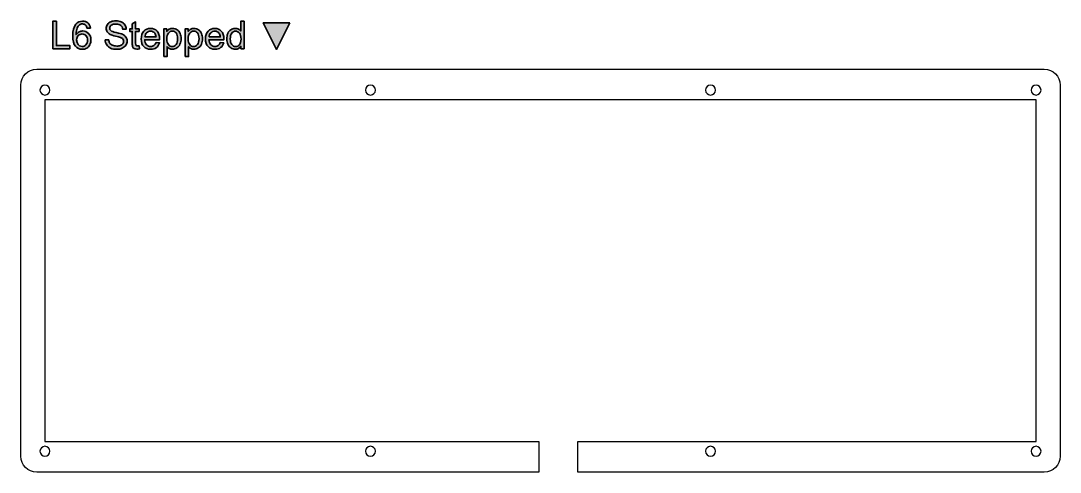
# Model space of a CAD drawing. Header units: millimetres. Extents: x 798 to 1122, y 477 to 618.
import ezdxf

# ---------------------------------------------------------------- set-up
doc = ezdxf.new("R2010")
doc.units = ezdxf.units.MM
doc.header["$MEASUREMENT"] = 0

# ---------------------------------------------------------------- blocks, each defined once
blk = doc.blocks.new('block 2')
at = {"color": 7, "lineweight": 25, "true_color": 0xffffff}
blk.add_open_spline([(798.01, 482.22), (798.01, 479.45), (800.25, 477.22), (803.01, 477.22), (803.01, 477.22), (959.5, 477.22), (959.5, 477.22), (959.5, 477.22), (959.5, 486.74), (959.5, 486.74), (959.5, 486.74), (805.54, 486.74), (805.54, 486.74), (805.54, 486.74), (805.54, 593.26), (805.54, 593.26), (805.54, 593.26), (1114.46, 593.26), (1114.46, 593.26), (1114.46, 593.26), (1114.46, 486.74), (1114.46, 486.74), (1114.46, 486.74), (971.61, 486.74), (971.61, 486.74), (971.61, 486.74), (971.61, 477.22), (971.61, 477.22), (971.61, 477.22), (1116.99, 477.22), (1116.99, 477.22), (1119.75, 477.22), (1121.99, 479.45), (1121.99, 482.22), (1121.99, 482.22), (1121.99, 597.78), (1121.99, 597.78), (1121.99, 600.55), (1119.75, 602.78), (1116.99, 602.78), (1116.99, 602.78), (803.01, 602.78), (803.01, 602.78), (800.25, 602.78), (798.01, 600.55), (798.01, 597.78), (798.01, 597.78), (798.01, 482.22), (798.01, 482.22)], degree=3, knots=[0, 0, 0, 0, 1, 1, 1, 2, 2, 2, 3, 3, 3, 4, 4, 4, 5, 5, 5, 6, 6, 6, 7, 7, 7, 8, 8, 8, 9, 9, 9, 10, 10, 10, 11, 11, 11, 12, 12, 12, 13, 13, 13, 14, 14, 14, 15, 15, 15, 16, 16, 16, 16], dxfattribs=at)
blk = doc.blocks.new('block 3')
at = {"color": 7, "lineweight": 25, "true_color": 0xffffff}
blk.add_open_spline([(905.46, 483.74), (905.46, 484.6), (906.15, 485.29), (907.01, 485.29), (907.86, 485.29), (908.56, 484.6), (908.56, 483.74), (908.56, 482.88), (907.86, 482.19), (907.01, 482.19), (906.15, 482.19), (905.46, 482.88), (905.46, 483.74), (905.46, 483.74), (905.46, 483.74), (905.46, 483.74)], degree=3, knots=[0, 0, 0, 0, 1, 1, 1, 2, 2, 2, 3, 3, 3, 4, 4, 4, 5, 5, 5, 5], dxfattribs=at)
blk = doc.blocks.new('block 4')
at = {"color": 7, "lineweight": 25, "true_color": 0xffffff}
blk.add_open_spline([(1011.44, 596.26), (1011.44, 597.12), (1012.14, 597.81), (1012.99, 597.81), (1013.85, 597.81), (1014.54, 597.12), (1014.54, 596.26), (1014.54, 595.4), (1013.85, 594.71), (1012.99, 594.71), (1012.14, 594.71), (1011.44, 595.4), (1011.44, 596.26), (1011.44, 596.26), (1011.44, 596.26), (1011.44, 596.26)], degree=3, knots=[0, 0, 0, 0, 1, 1, 1, 2, 2, 2, 3, 3, 3, 4, 4, 4, 5, 5, 5, 5], dxfattribs=at)
blk = doc.blocks.new('block 5')
at = {"color": 7, "lineweight": 25, "true_color": 0xffffff}
blk.add_open_spline([(905.46, 596.26), (905.46, 597.12), (906.15, 597.81), (907.01, 597.81), (907.86, 597.81), (908.56, 597.12), (908.56, 596.26), (908.56, 595.4), (907.86, 594.71), (907.01, 594.71), (906.15, 594.71), (905.46, 595.4), (905.46, 596.26), (905.46, 596.26), (905.46, 596.26), (905.46, 596.26)], degree=3, knots=[0, 0, 0, 0, 1, 1, 1, 2, 2, 2, 3, 3, 3, 4, 4, 4, 5, 5, 5, 5], dxfattribs=at)
blk = doc.blocks.new('block 6')
at = {"color": 7, "lineweight": 25, "true_color": 0xffffff}
blk.add_open_spline([(1011.44, 483.74), (1011.44, 484.6), (1012.14, 485.29), (1012.99, 485.29), (1013.85, 485.29), (1014.54, 484.6), (1014.54, 483.74), (1014.54, 482.88), (1013.85, 482.19), (1012.99, 482.19), (1012.14, 482.19), (1011.44, 482.88), (1011.44, 483.74), (1011.44, 483.74), (1011.44, 483.74), (1011.44, 483.74)], degree=3, knots=[0, 0, 0, 0, 1, 1, 1, 2, 2, 2, 3, 3, 3, 4, 4, 4, 5, 5, 5, 5], dxfattribs=at)
blk = doc.blocks.new('block 7')
at = {"color": 7, "lineweight": 25, "true_color": 0xffffff}
blk.add_open_spline([(803.99, 483.74), (803.99, 484.6), (804.68, 485.29), (805.54, 485.29), (806.39, 485.29), (807.09, 484.6), (807.09, 483.74), (807.09, 482.88), (806.39, 482.19), (805.54, 482.19), (804.68, 482.19), (803.99, 482.88), (803.99, 483.74), (803.99, 483.74), (803.99, 483.74), (803.99, 483.74)], degree=3, knots=[0, 0, 0, 0, 1, 1, 1, 2, 2, 2, 3, 3, 3, 4, 4, 4, 5, 5, 5, 5], dxfattribs=at)
blk = doc.blocks.new('block 8')
at = {"color": 7, "lineweight": 25, "true_color": 0xffffff}
blk.add_open_spline([(1112.91, 596.26), (1112.91, 597.12), (1113.61, 597.81), (1114.46, 597.81), (1115.32, 597.81), (1116.01, 597.12), (1116.01, 596.26), (1116.01, 595.4), (1115.32, 594.71), (1114.46, 594.71), (1113.61, 594.71), (1112.91, 595.4), (1112.91, 596.26), (1112.91, 596.26), (1112.91, 596.26), (1112.91, 596.26)], degree=3, knots=[0, 0, 0, 0, 1, 1, 1, 2, 2, 2, 3, 3, 3, 4, 4, 4, 5, 5, 5, 5], dxfattribs=at)
blk = doc.blocks.new('block 9')
at = {"color": 7, "lineweight": 25, "true_color": 0xffffff}
blk.add_open_spline([(803.99, 596.26), (803.99, 597.12), (804.68, 597.81), (805.54, 597.81), (806.39, 597.81), (807.09, 597.12), (807.09, 596.26), (807.09, 595.4), (806.39, 594.71), (805.54, 594.71), (804.68, 594.71), (803.99, 595.4), (803.99, 596.26), (803.99, 596.26), (803.99, 596.26), (803.99, 596.26)], degree=3, knots=[0, 0, 0, 0, 1, 1, 1, 2, 2, 2, 3, 3, 3, 4, 4, 4, 5, 5, 5, 5], dxfattribs=at)
blk = doc.blocks.new('block 10')
at = {"color": 7, "lineweight": 25, "true_color": 0xffffff}
blk.add_open_spline([(1112.91, 483.74), (1112.91, 484.6), (1113.61, 485.29), (1114.46, 485.29), (1115.32, 485.29), (1116.01, 484.6), (1116.01, 483.74), (1116.01, 482.88), (1115.32, 482.19), (1114.46, 482.19), (1113.61, 482.19), (1112.91, 482.88), (1112.91, 483.74), (1112.91, 483.74), (1112.91, 483.74), (1112.91, 483.74)], degree=3, knots=[0, 0, 0, 0, 1, 1, 1, 2, 2, 2, 3, 3, 3, 4, 4, 4, 5, 5, 5, 5], dxfattribs=at)
blk = doc.blocks.new('block 11')
at = {"true_color": 0xed1c24}
h = blk.add_hatch(color=240, dxfattribs=at)
h.dxf.hatch_style = 2
h.paths.add_polyline_path([(807.97, 609.11), (807.97, 617.7), (809.1, 617.7), (809.1, 610.12), (813.33, 610.12), (813.33, 609.11)])
h = blk.add_hatch(color=240, dxfattribs=at)
h.dxf.hatch_style = 2
edge = h.paths.add_edge_path()
edge.add_spline(control_points=[(819.73, 615.59), (819.73, 615.59), (818.68, 615.51), (818.68, 615.51), (818.59, 615.93), (818.46, 616.23), (818.28, 616.41), (818, 616.71), (817.65, 616.87), (817.23, 616.87), (816.89, 616.87), (816.6, 616.77), (816.34, 616.58), (816.01, 616.34), (815.75, 615.99), (815.56, 615.52), (815.37, 615.06), (815.27, 614.4), (815.26, 613.54), (815.51, 613.92), (815.82, 614.21), (816.19, 614.4), (816.56, 614.59), (816.94, 614.68), (817.35, 614.68), (818.05, 614.68), (818.65, 614.42), (819.14, 613.9), (819.64, 613.39), (819.88, 612.72), (819.88, 611.9), (819.88, 611.36), (819.77, 610.86), (819.53, 610.39), (819.3, 609.93), (818.98, 609.58), (818.58, 609.33), (818.17, 609.08), (817.71, 608.96), (817.19, 608.96), (816.31, 608.96), (815.6, 609.28), (815.04, 609.93), (814.49, 610.58), (814.21, 611.64), (814.21, 613.13), (814.21, 614.79), (814.52, 615.99), (815.13, 616.75), (815.67, 617.4), (816.39, 617.73), (817.29, 617.73), (817.97, 617.73), (818.52, 617.54), (818.95, 617.16), (819.39, 616.79), (819.65, 616.26), (819.73, 615.59)], knot_values=[0, 0, 0, 0, 1, 1, 1, 2, 2, 2, 3, 3, 3, 4, 4, 4, 5, 5, 5, 6, 6, 6, 7, 7, 7, 8, 8, 8, 9, 9, 9, 10, 10, 10, 11, 11, 11, 12, 12, 12, 13, 13, 13, 14, 14, 14, 15, 15, 15, 16, 16, 16, 17, 17, 17, 18, 18, 18, 19, 19, 19, 19], degree=3, periodic=1)
edge = h.paths.add_edge_path()
edge.add_spline(control_points=[(815.42, 611.89), (815.42, 611.53), (815.5, 611.18), (815.66, 610.85), (815.81, 610.52), (816.03, 610.26), (816.3, 610.09), (816.58, 609.92), (816.87, 609.83), (817.18, 609.83), (817.62, 609.83), (818, 610.01), (818.32, 610.37), (818.65, 610.73), (818.81, 611.21), (818.81, 611.83), (818.81, 612.43), (818.65, 612.89), (818.33, 613.24), (818.01, 613.58), (817.62, 613.75), (817.14, 613.75), (816.66, 613.75), (816.25, 613.58), (815.92, 613.24), (815.59, 612.89), (815.42, 612.45), (815.42, 611.89)], knot_values=[0, 0, 0, 0, 1, 1, 1, 2, 2, 2, 3, 3, 3, 4, 4, 4, 5, 5, 5, 6, 6, 6, 7, 7, 7, 8, 8, 8, 9, 9, 9, 9], degree=3, periodic=1)
h = blk.add_hatch(color=240, dxfattribs=at)
h.dxf.hatch_style = 2
edge = h.paths.add_edge_path()
edge.add_spline(control_points=[(824.31, 611.87), (824.31, 611.87), (825.38, 611.96), (825.38, 611.96), (825.43, 611.53), (825.55, 611.18), (825.73, 610.9), (825.92, 610.63), (826.21, 610.41), (826.6, 610.24), (826.99, 610.07), (827.43, 609.98), (827.92, 609.98), (828.35, 609.98), (828.73, 610.04), (829.06, 610.17), (829.4, 610.3), (829.64, 610.48), (829.81, 610.7), (829.97, 610.93), (830.05, 611.17), (830.05, 611.44), (830.05, 611.71), (829.97, 611.94), (829.81, 612.15), (829.66, 612.35), (829.4, 612.52), (829.04, 612.65), (828.81, 612.74), (828.3, 612.88), (827.51, 613.07), (826.72, 613.26), (826.17, 613.44), (825.85, 613.61), (825.44, 613.82), (825.14, 614.09), (824.94, 614.41), (824.74, 614.73), (824.64, 615.08), (824.64, 615.48), (824.64, 615.91), (824.76, 616.32), (825, 616.69), (825.25, 617.07), (825.61, 617.36), (826.08, 617.55), (826.56, 617.75), (827.08, 617.84), (827.66, 617.84), (828.3, 617.84), (828.86, 617.74), (829.34, 617.54), (829.83, 617.33), (830.2, 617.03), (830.47, 616.63), (830.73, 616.23), (830.87, 615.78), (830.89, 615.28), (830.89, 615.28), (829.8, 615.2), (829.8, 615.2), (829.74, 615.74), (829.54, 616.15), (829.2, 616.43), (828.86, 616.7), (828.37, 616.84), (827.71, 616.84), (827.02, 616.84), (826.52, 616.72), (826.2, 616.46), (825.89, 616.21), (825.73, 615.91), (825.73, 615.55), (825.73, 615.24), (825.84, 614.99), (826.06, 614.79), (826.28, 614.59), (826.85, 614.39), (827.78, 614.18), (828.7, 613.97), (829.34, 613.79), (829.68, 613.63), (830.18, 613.4), (830.55, 613.11), (830.79, 612.75), (831.03, 612.4), (831.15, 611.99), (831.15, 611.53), (831.15, 611.08), (831.01, 610.65), (830.75, 610.24), (830.49, 609.84), (830.11, 609.52), (829.62, 609.3), (829.13, 609.07), (828.58, 608.96), (827.97, 608.96), (827.19, 608.96), (826.54, 609.07), (826.02, 609.3), (825.49, 609.53), (825.08, 609.87), (824.78, 610.32), (824.48, 610.78), (824.32, 611.29), (824.31, 611.87)], knot_values=[0, 0, 0, 0, 1, 1, 1, 2, 2, 2, 3, 3, 3, 4, 4, 4, 5, 5, 5, 6, 6, 6, 7, 7, 7, 8, 8, 8, 9, 9, 9, 10, 10, 10, 11, 11, 11, 12, 12, 12, 13, 13, 13, 14, 14, 14, 15, 15, 15, 16, 16, 16, 17, 17, 17, 18, 18, 18, 19, 19, 19, 20, 20, 20, 21, 21, 21, 22, 22, 22, 23, 23, 23, 24, 24, 24, 25, 25, 25, 26, 26, 26, 27, 27, 27, 28, 28, 28, 29, 29, 29, 30, 30, 30, 31, 31, 31, 32, 32, 32, 33, 33, 33, 34, 34, 34, 35, 35, 35, 35], degree=3, periodic=1)
h = blk.add_hatch(color=240, dxfattribs=at)
h.dxf.hatch_style = 2
edge = h.paths.add_edge_path()
edge.add_spline(control_points=[(834.87, 610.05), (834.87, 610.05), (835.02, 609.12), (835.02, 609.12), (834.72, 609.06), (834.46, 609.03), (834.22, 609.03), (833.84, 609.03), (833.54, 609.09), (833.33, 609.21), (833.12, 609.33), (832.97, 609.49), (832.89, 609.68), (832.8, 609.88), (832.76, 610.3), (832.76, 610.93), (832.76, 610.93), (832.76, 614.51), (832.76, 614.51), (832.76, 614.51), (831.98, 614.51), (831.98, 614.51), (831.98, 614.51), (831.98, 615.33), (831.98, 615.33), (831.98, 615.33), (832.76, 615.33), (832.76, 615.33), (832.76, 615.33), (832.76, 616.87), (832.76, 616.87), (832.76, 616.87), (833.81, 617.5), (833.81, 617.5), (833.81, 617.5), (833.81, 615.33), (833.81, 615.33), (833.81, 615.33), (834.87, 615.33), (834.87, 615.33), (834.87, 615.33), (834.87, 614.51), (834.87, 614.51), (834.87, 614.51), (833.81, 614.51), (833.81, 614.51), (833.81, 614.51), (833.81, 610.87), (833.81, 610.87), (833.81, 610.57), (833.82, 610.38), (833.86, 610.29), (833.9, 610.21), (833.96, 610.14), (834.04, 610.09), (834.13, 610.04), (834.25, 610.01), (834.4, 610.01), (834.52, 610.01), (834.67, 610.02), (834.87, 610.05)], knot_values=[0, 0, 0, 0, 1, 1, 1, 2, 2, 2, 3, 3, 3, 4, 4, 4, 5, 5, 5, 6, 6, 6, 7, 7, 7, 8, 8, 8, 9, 9, 9, 10, 10, 10, 11, 11, 11, 12, 12, 12, 13, 13, 13, 14, 14, 14, 15, 15, 15, 16, 16, 16, 17, 17, 17, 18, 18, 18, 19, 19, 19, 20, 20, 20, 20], degree=3, periodic=1)
h = blk.add_hatch(color=240, dxfattribs=at)
h.dxf.hatch_style = 2
edge = h.paths.add_edge_path()
edge.add_spline(control_points=[(866.63, 609.11), (866.63, 609.11), (866.63, 609.89), (866.63, 609.89), (866.23, 609.28), (865.65, 608.97), (864.89, 608.97), (864.39, 608.97), (863.94, 609.1), (863.52, 609.38), (863.1, 609.65), (862.78, 610.03), (862.55, 610.52), (862.33, 611.01), (862.21, 611.58), (862.21, 612.21), (862.21, 612.83), (862.31, 613.4), (862.52, 613.9), (862.73, 614.41), (863.04, 614.8), (863.45, 615.07), (863.87, 615.34), (864.33, 615.47), (864.84, 615.47), (865.22, 615.47), (865.55, 615.39), (865.84, 615.23), (866.14, 615.08), (866.38, 614.87), (866.56, 614.62), (866.56, 614.62), (866.56, 617.7), (866.56, 617.7), (866.56, 617.7), (867.61, 617.7), (867.61, 617.7), (867.61, 617.7), (867.61, 609.11), (867.61, 609.11), (867.61, 609.11), (866.63, 609.11), (866.63, 609.11)], knot_values=[0, 0, 0, 0, 1, 1, 1, 2, 2, 2, 3, 3, 3, 4, 4, 4, 5, 5, 5, 6, 6, 6, 7, 7, 7, 8, 8, 8, 9, 9, 9, 10, 10, 10, 11, 11, 11, 12, 12, 12, 13, 13, 13, 14, 14, 14, 14], degree=3, periodic=1)
edge = h.paths.add_edge_path()
edge.add_spline(control_points=[(863.3, 612.21), (863.3, 611.42), (863.46, 610.82), (863.8, 610.43), (864.14, 610.03), (864.53, 609.83), (864.99, 609.83), (865.45, 609.83), (865.84, 610.02), (866.16, 610.4), (866.49, 610.78), (866.65, 611.35), (866.65, 612.12), (866.65, 612.98), (866.48, 613.6), (866.15, 614), (865.83, 614.4), (865.42, 614.6), (864.94, 614.6), (864.47, 614.6), (864.08, 614.41), (863.77, 614.02), (863.45, 613.64), (863.3, 613.04), (863.3, 612.21)], knot_values=[0, 0, 0, 0, 1, 1, 1, 2, 2, 2, 3, 3, 3, 4, 4, 4, 5, 5, 5, 6, 6, 6, 7, 7, 7, 8, 8, 8, 8], degree=3, periodic=1)
h = blk.add_hatch(color=240, dxfattribs=at)
h.dxf.hatch_style = 2
h.paths.add_polyline_path([(881.91, 617.24), (877.75, 608.93), (873.59, 617.24)])
h = blk.add_hatch(color=240, dxfattribs=at)
h.dxf.hatch_style = 2
edge = h.paths.add_edge_path()
edge.add_spline(control_points=[(840.16, 611.11), (840.16, 611.11), (841.25, 610.98), (841.25, 610.98), (841.07, 610.34), (840.76, 609.85), (840.29, 609.49), (839.83, 609.14), (839.23, 608.97), (838.51, 608.97), (837.6, 608.97), (836.88, 609.25), (836.35, 609.81), (835.81, 610.37), (835.55, 611.15), (835.55, 612.17), (835.55, 613.21), (835.81, 614.03), (836.35, 614.6), (836.89, 615.18), (837.59, 615.47), (838.45, 615.47), (839.28, 615.47), (839.96, 615.19), (840.49, 614.62), (841.02, 614.05), (841.28, 613.26), (841.28, 612.23), (841.28, 612.17), (841.28, 612.07), (841.28, 611.95), (841.28, 611.95), (836.64, 611.95), (836.64, 611.95), (836.67, 611.27), (836.87, 610.74), (837.22, 610.38), (837.56, 610.02), (838, 609.83), (838.52, 609.83), (838.9, 609.83), (839.23, 609.94), (839.51, 610.14), (839.78, 610.34), (840, 610.67), (840.16, 611.11)], knot_values=[0, 0, 0, 0, 1, 1, 1, 2, 2, 2, 3, 3, 3, 4, 4, 4, 5, 5, 5, 6, 6, 6, 7, 7, 7, 8, 8, 8, 9, 9, 9, 10, 10, 10, 11, 11, 11, 12, 12, 12, 13, 13, 13, 14, 14, 14, 15, 15, 15, 15], degree=3, periodic=1)
edge = h.paths.add_edge_path()
edge.add_spline(control_points=[(836.69, 612.82), (836.69, 612.82), (840.17, 612.82), (840.17, 612.82), (840.12, 613.34), (839.99, 613.73), (839.77, 613.99), (839.43, 614.4), (839, 614.6), (838.46, 614.6), (837.98, 614.6), (837.57, 614.44), (837.24, 614.12), (836.91, 613.79), (836.73, 613.36), (836.69, 612.82)], knot_values=[0, 0, 0, 0, 1, 1, 1, 2, 2, 2, 3, 3, 3, 4, 4, 4, 5, 5, 5, 5], degree=3, periodic=1)
h = blk.add_hatch(color=240, dxfattribs=at)
h.dxf.hatch_style = 2
edge = h.paths.add_edge_path()
edge.add_spline(control_points=[(842.57, 606.72), (842.57, 606.72), (842.57, 615.33), (842.57, 615.33), (842.57, 615.33), (843.53, 615.33), (843.53, 615.33), (843.53, 615.33), (843.53, 614.52), (843.53, 614.52), (843.76, 614.84), (844.01, 615.08), (844.3, 615.23), (844.58, 615.39), (844.93, 615.47), (845.34, 615.47), (845.87, 615.47), (846.34, 615.33), (846.74, 615.06), (847.15, 614.79), (847.46, 614.4), (847.66, 613.9), (847.87, 613.41), (847.97, 612.86), (847.97, 612.27), (847.97, 611.63), (847.86, 611.06), (847.63, 610.55), (847.4, 610.04), (847.07, 609.65), (846.63, 609.37), (846.2, 609.1), (845.74, 608.97), (845.26, 608.97), (844.91, 608.97), (844.59, 609.04), (844.31, 609.19), (844.03, 609.34), (843.81, 609.53), (843.63, 609.75), (843.63, 609.75), (843.63, 606.72), (843.63, 606.72), (843.63, 606.72), (842.57, 606.72), (842.57, 606.72)], knot_values=[0, 0, 0, 0, 1, 1, 1, 2, 2, 2, 3, 3, 3, 4, 4, 4, 5, 5, 5, 6, 6, 6, 7, 7, 7, 8, 8, 8, 9, 9, 9, 10, 10, 10, 11, 11, 11, 12, 12, 12, 13, 13, 13, 14, 14, 14, 15, 15, 15, 15], degree=3, periodic=1)
edge = h.paths.add_edge_path()
edge.add_spline(control_points=[(843.53, 612.18), (843.53, 611.38), (843.69, 610.79), (844.01, 610.41), (844.34, 610.03), (844.73, 609.83), (845.19, 609.83), (845.66, 609.83), (846.06, 610.03), (846.39, 610.43), (846.73, 610.83), (846.9, 611.44), (846.9, 612.27), (846.9, 613.06), (846.73, 613.66), (846.41, 614.05), (846.08, 614.45), (845.69, 614.64), (845.24, 614.64), (844.79, 614.64), (844.39, 614.43), (844.04, 614.01), (843.7, 613.59), (843.53, 612.98), (843.53, 612.18)], knot_values=[0, 0, 0, 0, 1, 1, 1, 2, 2, 2, 3, 3, 3, 4, 4, 4, 5, 5, 5, 6, 6, 6, 7, 7, 7, 8, 8, 8, 8], degree=3, periodic=1)
h = blk.add_hatch(color=240, dxfattribs=at)
h.dxf.hatch_style = 2
edge = h.paths.add_edge_path()
edge.add_spline(control_points=[(849.24, 606.72), (849.24, 606.72), (849.24, 615.33), (849.24, 615.33), (849.24, 615.33), (850.21, 615.33), (850.21, 615.33), (850.21, 615.33), (850.21, 614.52), (850.21, 614.52), (850.43, 614.84), (850.69, 615.08), (850.97, 615.23), (851.26, 615.39), (851.6, 615.47), (852.01, 615.47), (852.54, 615.47), (853.01, 615.33), (853.42, 615.06), (853.82, 614.79), (854.13, 614.4), (854.34, 613.9), (854.54, 613.41), (854.65, 612.86), (854.65, 612.27), (854.65, 611.63), (854.53, 611.06), (854.3, 610.55), (854.08, 610.04), (853.74, 609.65), (853.31, 609.37), (852.87, 609.1), (852.41, 608.97), (851.93, 608.97), (851.58, 608.97), (851.27, 609.04), (850.99, 609.19), (850.71, 609.34), (850.48, 609.53), (850.3, 609.75), (850.3, 609.75), (850.3, 606.72), (850.3, 606.72), (850.3, 606.72), (849.24, 606.72), (849.24, 606.72)], knot_values=[0, 0, 0, 0, 1, 1, 1, 2, 2, 2, 3, 3, 3, 4, 4, 4, 5, 5, 5, 6, 6, 6, 7, 7, 7, 8, 8, 8, 9, 9, 9, 10, 10, 10, 11, 11, 11, 12, 12, 12, 13, 13, 13, 14, 14, 14, 15, 15, 15, 15], degree=3, periodic=1)
edge = h.paths.add_edge_path()
edge.add_spline(control_points=[(850.2, 612.18), (850.2, 611.38), (850.36, 610.79), (850.69, 610.41), (851.01, 610.03), (851.4, 609.83), (851.86, 609.83), (852.33, 609.83), (852.73, 610.03), (853.07, 610.43), (853.4, 610.83), (853.57, 611.44), (853.57, 612.27), (853.57, 613.06), (853.41, 613.66), (853.08, 614.05), (852.75, 614.45), (852.36, 614.64), (851.91, 614.64), (851.46, 614.64), (851.06, 614.43), (850.72, 614.01), (850.37, 613.59), (850.2, 612.98), (850.2, 612.18)], knot_values=[0, 0, 0, 0, 1, 1, 1, 2, 2, 2, 3, 3, 3, 4, 4, 4, 5, 5, 5, 6, 6, 6, 7, 7, 7, 8, 8, 8, 8], degree=3, periodic=1)
h = blk.add_hatch(color=240, dxfattribs=at)
h.dxf.hatch_style = 2
edge = h.paths.add_edge_path()
edge.add_spline(control_points=[(860.18, 611.11), (860.18, 611.11), (861.27, 610.98), (861.27, 610.98), (861.1, 610.34), (860.78, 609.85), (860.31, 609.49), (859.85, 609.14), (859.25, 608.97), (858.53, 608.97), (857.62, 608.97), (856.9, 609.25), (856.37, 609.81), (855.83, 610.37), (855.57, 611.15), (855.57, 612.17), (855.57, 613.21), (855.84, 614.03), (856.38, 614.6), (856.91, 615.18), (857.61, 615.47), (858.47, 615.47), (859.31, 615.47), (859.98, 615.19), (860.51, 614.62), (861.04, 614.05), (861.3, 613.26), (861.3, 612.23), (861.3, 612.17), (861.3, 612.07), (861.3, 611.95), (861.3, 611.95), (856.66, 611.95), (856.66, 611.95), (856.7, 611.27), (856.89, 610.74), (857.24, 610.38), (857.58, 610.02), (858.02, 609.83), (858.54, 609.83), (858.92, 609.83), (859.25, 609.94), (859.53, 610.14), (859.8, 610.34), (860.02, 610.67), (860.18, 611.11)], knot_values=[0, 0, 0, 0, 1, 1, 1, 2, 2, 2, 3, 3, 3, 4, 4, 4, 5, 5, 5, 6, 6, 6, 7, 7, 7, 8, 8, 8, 9, 9, 9, 10, 10, 10, 11, 11, 11, 12, 12, 12, 13, 13, 13, 14, 14, 14, 15, 15, 15, 15], degree=3, periodic=1)
edge = h.paths.add_edge_path()
edge.add_spline(control_points=[(856.72, 612.82), (856.72, 612.82), (860.19, 612.82), (860.19, 612.82), (860.14, 613.34), (860.01, 613.73), (859.79, 613.99), (859.46, 614.4), (859.02, 614.6), (858.48, 614.6), (858, 614.6), (857.59, 614.44), (857.26, 614.12), (856.93, 613.79), (856.75, 613.36), (856.72, 612.82)], knot_values=[0, 0, 0, 0, 1, 1, 1, 2, 2, 2, 3, 3, 3, 4, 4, 4, 5, 5, 5, 5], degree=3, periodic=1)
at = {"color": 240, "lineweight": 35, "true_color": 0xed1c24}
for points in [[(807.97, 609.11), (807.97, 617.7), (809.1, 617.7), (809.1, 610.12), (813.33, 610.12), (813.33, 609.11), (807.97, 609.11)], [(881.91, 617.24), (877.75, 608.93), (873.59, 617.24), (881.91, 617.24)]]:
    blk.add_lwpolyline(points, dxfattribs=at)
for points, knots in [([(819.73, 615.59), (819.73, 615.59), (818.68, 615.51), (818.68, 615.51), (818.59, 615.93), (818.46, 616.23), (818.28, 616.41), (818, 616.71), (817.65, 616.87), (817.23, 616.87), (816.89, 616.87), (816.6, 616.77), (816.34, 616.58), (816.01, 616.34), (815.75, 615.99), (815.56, 615.52), (815.37, 615.06), (815.27, 614.4), (815.26, 613.54), (815.51, 613.92), (815.82, 614.21), (816.19, 614.4), (816.56, 614.59), (816.94, 614.68), (817.35, 614.68), (818.05, 614.68), (818.65, 614.42), (819.14, 613.9), (819.64, 613.39), (819.88, 612.72), (819.88, 611.9), (819.88, 611.36), (819.77, 610.86), (819.53, 610.39), (819.3, 609.93), (818.98, 609.58), (818.58, 609.33), (818.17, 609.08), (817.71, 608.96), (817.19, 608.96), (816.31, 608.96), (815.6, 609.28), (815.04, 609.93), (814.49, 610.58), (814.21, 611.64), (814.21, 613.13), (814.21, 614.79), (814.52, 615.99), (815.13, 616.75), (815.67, 617.4), (816.39, 617.73), (817.29, 617.73), (817.97, 617.73), (818.52, 617.54), (818.95, 617.16), (819.39, 616.79), (819.65, 616.26), (819.73, 615.59)], [0, 0, 0, 0, 1, 1, 1, 2, 2, 2, 3, 3, 3, 4, 4, 4, 5, 5, 5, 6, 6, 6, 7, 7, 7, 8, 8, 8, 9, 9, 9, 10, 10, 10, 11, 11, 11, 12, 12, 12, 13, 13, 13, 14, 14, 14, 15, 15, 15, 16, 16, 16, 17, 17, 17, 18, 18, 18, 19, 19, 19, 19]), ([(824.31, 611.87), (824.31, 611.87), (825.38, 611.96), (825.38, 611.96), (825.43, 611.53), (825.55, 611.18), (825.73, 610.9), (825.92, 610.63), (826.21, 610.41), (826.6, 610.24), (826.99, 610.07), (827.43, 609.98), (827.92, 609.98), (828.35, 609.98), (828.73, 610.04), (829.06, 610.17), (829.4, 610.3), (829.64, 610.48), (829.81, 610.7), (829.97, 610.93), (830.05, 611.17), (830.05, 611.44), (830.05, 611.71), (829.97, 611.94), (829.81, 612.15), (829.66, 612.35), (829.4, 612.52), (829.04, 612.65), (828.81, 612.74), (828.3, 612.88), (827.51, 613.07), (826.72, 613.26), (826.17, 613.44), (825.85, 613.61), (825.44, 613.82), (825.14, 614.09), (824.94, 614.41), (824.74, 614.73), (824.64, 615.08), (824.64, 615.48), (824.64, 615.91), (824.76, 616.32), (825, 616.69), (825.25, 617.07), (825.61, 617.36), (826.08, 617.55), (826.56, 617.75), (827.08, 617.84), (827.66, 617.84), (828.3, 617.84), (828.86, 617.74), (829.34, 617.54), (829.83, 617.33), (830.2, 617.03), (830.47, 616.63), (830.73, 616.23), (830.87, 615.78), (830.89, 615.28), (830.89, 615.28), (829.8, 615.2), (829.8, 615.2), (829.74, 615.74), (829.54, 616.15), (829.2, 616.43), (828.86, 616.7), (828.37, 616.84), (827.71, 616.84), (827.02, 616.84), (826.52, 616.72), (826.2, 616.46), (825.89, 616.21), (825.73, 615.91), (825.73, 615.55), (825.73, 615.24), (825.84, 614.99), (826.06, 614.79), (826.28, 614.59), (826.85, 614.39), (827.78, 614.18), (828.7, 613.97), (829.34, 613.79), (829.68, 613.63), (830.18, 613.4), (830.55, 613.11), (830.79, 612.75), (831.03, 612.4), (831.15, 611.99), (831.15, 611.53), (831.15, 611.08), (831.01, 610.65), (830.75, 610.24), (830.49, 609.84), (830.11, 609.52), (829.62, 609.3), (829.13, 609.07), (828.58, 608.96), (827.97, 608.96), (827.19, 608.96), (826.54, 609.07), (826.02, 609.3), (825.49, 609.53), (825.08, 609.87), (824.78, 610.32), (824.48, 610.78), (824.32, 611.29), (824.31, 611.87)], [0, 0, 0, 0, 1, 1, 1, 2, 2, 2, 3, 3, 3, 4, 4, 4, 5, 5, 5, 6, 6, 6, 7, 7, 7, 8, 8, 8, 9, 9, 9, 10, 10, 10, 11, 11, 11, 12, 12, 12, 13, 13, 13, 14, 14, 14, 15, 15, 15, 16, 16, 16, 17, 17, 17, 18, 18, 18, 19, 19, 19, 20, 20, 20, 21, 21, 21, 22, 22, 22, 23, 23, 23, 24, 24, 24, 25, 25, 25, 26, 26, 26, 27, 27, 27, 28, 28, 28, 29, 29, 29, 30, 30, 30, 31, 31, 31, 32, 32, 32, 33, 33, 33, 34, 34, 34, 35, 35, 35, 35]), ([(834.87, 610.05), (834.87, 610.05), (835.02, 609.12), (835.02, 609.12), (834.72, 609.06), (834.46, 609.03), (834.22, 609.03), (833.84, 609.03), (833.54, 609.09), (833.33, 609.21), (833.12, 609.33), (832.97, 609.49), (832.89, 609.68), (832.8, 609.88), (832.76, 610.3), (832.76, 610.93), (832.76, 610.93), (832.76, 614.51), (832.76, 614.51), (832.76, 614.51), (831.98, 614.51), (831.98, 614.51), (831.98, 614.51), (831.98, 615.33), (831.98, 615.33), (831.98, 615.33), (832.76, 615.33), (832.76, 615.33), (832.76, 615.33), (832.76, 616.87), (832.76, 616.87), (832.76, 616.87), (833.81, 617.5), (833.81, 617.5), (833.81, 617.5), (833.81, 615.33), (833.81, 615.33), (833.81, 615.33), (834.87, 615.33), (834.87, 615.33), (834.87, 615.33), (834.87, 614.51), (834.87, 614.51), (834.87, 614.51), (833.81, 614.51), (833.81, 614.51), (833.81, 614.51), (833.81, 610.87), (833.81, 610.87), (833.81, 610.57), (833.82, 610.38), (833.86, 610.29), (833.9, 610.21), (833.96, 610.14), (834.04, 610.09), (834.13, 610.04), (834.25, 610.01), (834.4, 610.01), (834.52, 610.01), (834.67, 610.02), (834.87, 610.05)], [0, 0, 0, 0, 1, 1, 1, 2, 2, 2, 3, 3, 3, 4, 4, 4, 5, 5, 5, 6, 6, 6, 7, 7, 7, 8, 8, 8, 9, 9, 9, 10, 10, 10, 11, 11, 11, 12, 12, 12, 13, 13, 13, 14, 14, 14, 15, 15, 15, 16, 16, 16, 17, 17, 17, 18, 18, 18, 19, 19, 19, 20, 20, 20, 20]), ([(866.63, 609.11), (866.63, 609.11), (866.63, 609.89), (866.63, 609.89), (866.23, 609.28), (865.65, 608.97), (864.89, 608.97), (864.39, 608.97), (863.94, 609.1), (863.52, 609.38), (863.1, 609.65), (862.78, 610.03), (862.55, 610.52), (862.33, 611.01), (862.21, 611.58), (862.21, 612.21), (862.21, 612.83), (862.31, 613.4), (862.52, 613.9), (862.73, 614.41), (863.04, 614.8), (863.45, 615.07), (863.87, 615.34), (864.33, 615.47), (864.84, 615.47), (865.22, 615.47), (865.55, 615.39), (865.84, 615.23), (866.14, 615.08), (866.38, 614.87), (866.56, 614.62), (866.56, 614.62), (866.56, 617.7), (866.56, 617.7), (866.56, 617.7), (867.61, 617.7), (867.61, 617.7), (867.61, 617.7), (867.61, 609.11), (867.61, 609.11), (867.61, 609.11), (866.63, 609.11), (866.63, 609.11)], [0, 0, 0, 0, 1, 1, 1, 2, 2, 2, 3, 3, 3, 4, 4, 4, 5, 5, 5, 6, 6, 6, 7, 7, 7, 8, 8, 8, 9, 9, 9, 10, 10, 10, 11, 11, 11, 12, 12, 12, 13, 13, 13, 14, 14, 14, 14]), ([(815.42, 611.89), (815.42, 611.53), (815.5, 611.18), (815.66, 610.85), (815.81, 610.52), (816.03, 610.26), (816.3, 610.09), (816.58, 609.92), (816.87, 609.83), (817.18, 609.83), (817.62, 609.83), (818, 610.01), (818.32, 610.37), (818.65, 610.73), (818.81, 611.21), (818.81, 611.83), (818.81, 612.43), (818.65, 612.89), (818.33, 613.24), (818.01, 613.58), (817.62, 613.75), (817.14, 613.75), (816.66, 613.75), (816.25, 613.58), (815.92, 613.24), (815.59, 612.89), (815.42, 612.45), (815.42, 611.89)], [0, 0, 0, 0, 1, 1, 1, 2, 2, 2, 3, 3, 3, 4, 4, 4, 5, 5, 5, 6, 6, 6, 7, 7, 7, 8, 8, 8, 9, 9, 9, 9]), ([(840.16, 611.11), (840.16, 611.11), (841.25, 610.98), (841.25, 610.98), (841.07, 610.34), (840.76, 609.85), (840.29, 609.49), (839.83, 609.14), (839.23, 608.97), (838.51, 608.97), (837.6, 608.97), (836.88, 609.25), (836.35, 609.81), (835.81, 610.37), (835.55, 611.15), (835.55, 612.17), (835.55, 613.21), (835.81, 614.03), (836.35, 614.6), (836.89, 615.18), (837.59, 615.47), (838.45, 615.47), (839.28, 615.47), (839.96, 615.19), (840.49, 614.62), (841.02, 614.05), (841.28, 613.26), (841.28, 612.23), (841.28, 612.17), (841.28, 612.07), (841.28, 611.95), (841.28, 611.95), (836.64, 611.95), (836.64, 611.95), (836.67, 611.27), (836.87, 610.74), (837.22, 610.38), (837.56, 610.02), (838, 609.83), (838.52, 609.83), (838.9, 609.83), (839.23, 609.94), (839.51, 610.14), (839.78, 610.34), (840, 610.67), (840.16, 611.11)], [0, 0, 0, 0, 1, 1, 1, 2, 2, 2, 3, 3, 3, 4, 4, 4, 5, 5, 5, 6, 6, 6, 7, 7, 7, 8, 8, 8, 9, 9, 9, 10, 10, 10, 11, 11, 11, 12, 12, 12, 13, 13, 13, 14, 14, 14, 15, 15, 15, 15]), ([(836.69, 612.82), (836.69, 612.82), (840.17, 612.82), (840.17, 612.82), (840.12, 613.34), (839.99, 613.73), (839.77, 613.99), (839.43, 614.4), (839, 614.6), (838.46, 614.6), (837.98, 614.6), (837.57, 614.44), (837.24, 614.12), (836.91, 613.79), (836.73, 613.36), (836.69, 612.82)], [0, 0, 0, 0, 1, 1, 1, 2, 2, 2, 3, 3, 3, 4, 4, 4, 5, 5, 5, 5]), ([(842.57, 606.72), (842.57, 606.72), (842.57, 615.33), (842.57, 615.33), (842.57, 615.33), (843.53, 615.33), (843.53, 615.33), (843.53, 615.33), (843.53, 614.52), (843.53, 614.52), (843.76, 614.84), (844.01, 615.08), (844.3, 615.23), (844.58, 615.39), (844.93, 615.47), (845.34, 615.47), (845.87, 615.47), (846.34, 615.33), (846.74, 615.06), (847.15, 614.79), (847.46, 614.4), (847.66, 613.9), (847.87, 613.41), (847.97, 612.86), (847.97, 612.27), (847.97, 611.63), (847.86, 611.06), (847.63, 610.55), (847.4, 610.04), (847.07, 609.65), (846.63, 609.37), (846.2, 609.1), (845.74, 608.97), (845.26, 608.97), (844.91, 608.97), (844.59, 609.04), (844.31, 609.19), (844.03, 609.34), (843.81, 609.53), (843.63, 609.75), (843.63, 609.75), (843.63, 606.72), (843.63, 606.72), (843.63, 606.72), (842.57, 606.72), (842.57, 606.72)], [0, 0, 0, 0, 1, 1, 1, 2, 2, 2, 3, 3, 3, 4, 4, 4, 5, 5, 5, 6, 6, 6, 7, 7, 7, 8, 8, 8, 9, 9, 9, 10, 10, 10, 11, 11, 11, 12, 12, 12, 13, 13, 13, 14, 14, 14, 15, 15, 15, 15]), ([(843.53, 612.18), (843.53, 611.38), (843.69, 610.79), (844.01, 610.41), (844.34, 610.03), (844.73, 609.83), (845.19, 609.83), (845.66, 609.83), (846.06, 610.03), (846.39, 610.43), (846.73, 610.83), (846.9, 611.44), (846.9, 612.27), (846.9, 613.06), (846.73, 613.66), (846.41, 614.05), (846.08, 614.45), (845.69, 614.64), (845.24, 614.64), (844.79, 614.64), (844.39, 614.43), (844.04, 614.01), (843.7, 613.59), (843.53, 612.98), (843.53, 612.18)], [0, 0, 0, 0, 1, 1, 1, 2, 2, 2, 3, 3, 3, 4, 4, 4, 5, 5, 5, 6, 6, 6, 7, 7, 7, 8, 8, 8, 8]), ([(849.24, 606.72), (849.24, 606.72), (849.24, 615.33), (849.24, 615.33), (849.24, 615.33), (850.21, 615.33), (850.21, 615.33), (850.21, 615.33), (850.21, 614.52), (850.21, 614.52), (850.43, 614.84), (850.69, 615.08), (850.97, 615.23), (851.26, 615.39), (851.6, 615.47), (852.01, 615.47), (852.54, 615.47), (853.01, 615.33), (853.42, 615.06), (853.82, 614.79), (854.13, 614.4), (854.34, 613.9), (854.54, 613.41), (854.65, 612.86), (854.65, 612.27), (854.65, 611.63), (854.53, 611.06), (854.3, 610.55), (854.08, 610.04), (853.74, 609.65), (853.31, 609.37), (852.87, 609.1), (852.41, 608.97), (851.93, 608.97), (851.58, 608.97), (851.27, 609.04), (850.99, 609.19), (850.71, 609.34), (850.48, 609.53), (850.3, 609.75), (850.3, 609.75), (850.3, 606.72), (850.3, 606.72), (850.3, 606.72), (849.24, 606.72), (849.24, 606.72)], [0, 0, 0, 0, 1, 1, 1, 2, 2, 2, 3, 3, 3, 4, 4, 4, 5, 5, 5, 6, 6, 6, 7, 7, 7, 8, 8, 8, 9, 9, 9, 10, 10, 10, 11, 11, 11, 12, 12, 12, 13, 13, 13, 14, 14, 14, 15, 15, 15, 15]), ([(850.2, 612.18), (850.2, 611.38), (850.36, 610.79), (850.69, 610.41), (851.01, 610.03), (851.4, 609.83), (851.86, 609.83), (852.33, 609.83), (852.73, 610.03), (853.07, 610.43), (853.4, 610.83), (853.57, 611.44), (853.57, 612.27), (853.57, 613.06), (853.41, 613.66), (853.08, 614.05), (852.75, 614.45), (852.36, 614.64), (851.91, 614.64), (851.46, 614.64), (851.06, 614.43), (850.72, 614.01), (850.37, 613.59), (850.2, 612.98), (850.2, 612.18)], [0, 0, 0, 0, 1, 1, 1, 2, 2, 2, 3, 3, 3, 4, 4, 4, 5, 5, 5, 6, 6, 6, 7, 7, 7, 8, 8, 8, 8]), ([(860.18, 611.11), (860.18, 611.11), (861.27, 610.98), (861.27, 610.98), (861.1, 610.34), (860.78, 609.85), (860.31, 609.49), (859.85, 609.14), (859.25, 608.97), (858.53, 608.97), (857.62, 608.97), (856.9, 609.25), (856.37, 609.81), (855.83, 610.37), (855.57, 611.15), (855.57, 612.17), (855.57, 613.21), (855.84, 614.03), (856.38, 614.6), (856.91, 615.18), (857.61, 615.47), (858.47, 615.47), (859.31, 615.47), (859.98, 615.19), (860.51, 614.62), (861.04, 614.05), (861.3, 613.26), (861.3, 612.23), (861.3, 612.17), (861.3, 612.07), (861.3, 611.95), (861.3, 611.95), (856.66, 611.95), (856.66, 611.95), (856.7, 611.27), (856.89, 610.74), (857.24, 610.38), (857.58, 610.02), (858.02, 609.83), (858.54, 609.83), (858.92, 609.83), (859.25, 609.94), (859.53, 610.14), (859.8, 610.34), (860.02, 610.67), (860.18, 611.11)], [0, 0, 0, 0, 1, 1, 1, 2, 2, 2, 3, 3, 3, 4, 4, 4, 5, 5, 5, 6, 6, 6, 7, 7, 7, 8, 8, 8, 9, 9, 9, 10, 10, 10, 11, 11, 11, 12, 12, 12, 13, 13, 13, 14, 14, 14, 15, 15, 15, 15]), ([(856.72, 612.82), (856.72, 612.82), (860.19, 612.82), (860.19, 612.82), (860.14, 613.34), (860.01, 613.73), (859.79, 613.99), (859.46, 614.4), (859.02, 614.6), (858.48, 614.6), (858, 614.6), (857.59, 614.44), (857.26, 614.12), (856.93, 613.79), (856.75, 613.36), (856.72, 612.82)], [0, 0, 0, 0, 1, 1, 1, 2, 2, 2, 3, 3, 3, 4, 4, 4, 5, 5, 5, 5]), ([(863.3, 612.21), (863.3, 611.42), (863.46, 610.82), (863.8, 610.43), (864.14, 610.03), (864.53, 609.83), (864.99, 609.83), (865.45, 609.83), (865.84, 610.02), (866.16, 610.4), (866.49, 610.78), (866.65, 611.35), (866.65, 612.12), (866.65, 612.98), (866.48, 613.6), (866.15, 614), (865.83, 614.4), (865.42, 614.6), (864.94, 614.6), (864.47, 614.6), (864.08, 614.41), (863.77, 614.02), (863.45, 613.64), (863.3, 613.04), (863.3, 612.21)], [0, 0, 0, 0, 1, 1, 1, 2, 2, 2, 3, 3, 3, 4, 4, 4, 5, 5, 5, 6, 6, 6, 7, 7, 7, 8, 8, 8, 8])]:
    blk.add_open_spline(points, degree=3, knots=knots, dxfattribs=at)

msp = doc.modelspace()

# ---------------------------------------------------------------- block references
for name in ['block 11', 'block 2', 'block 9', 'block 5', 'block 4', 'block 8', 'block 7', 'block 3', 'block 6', 'block 10']:
    msp.add_blockref(name, (0, 0))

doc.saveas('drawing.dxf')
